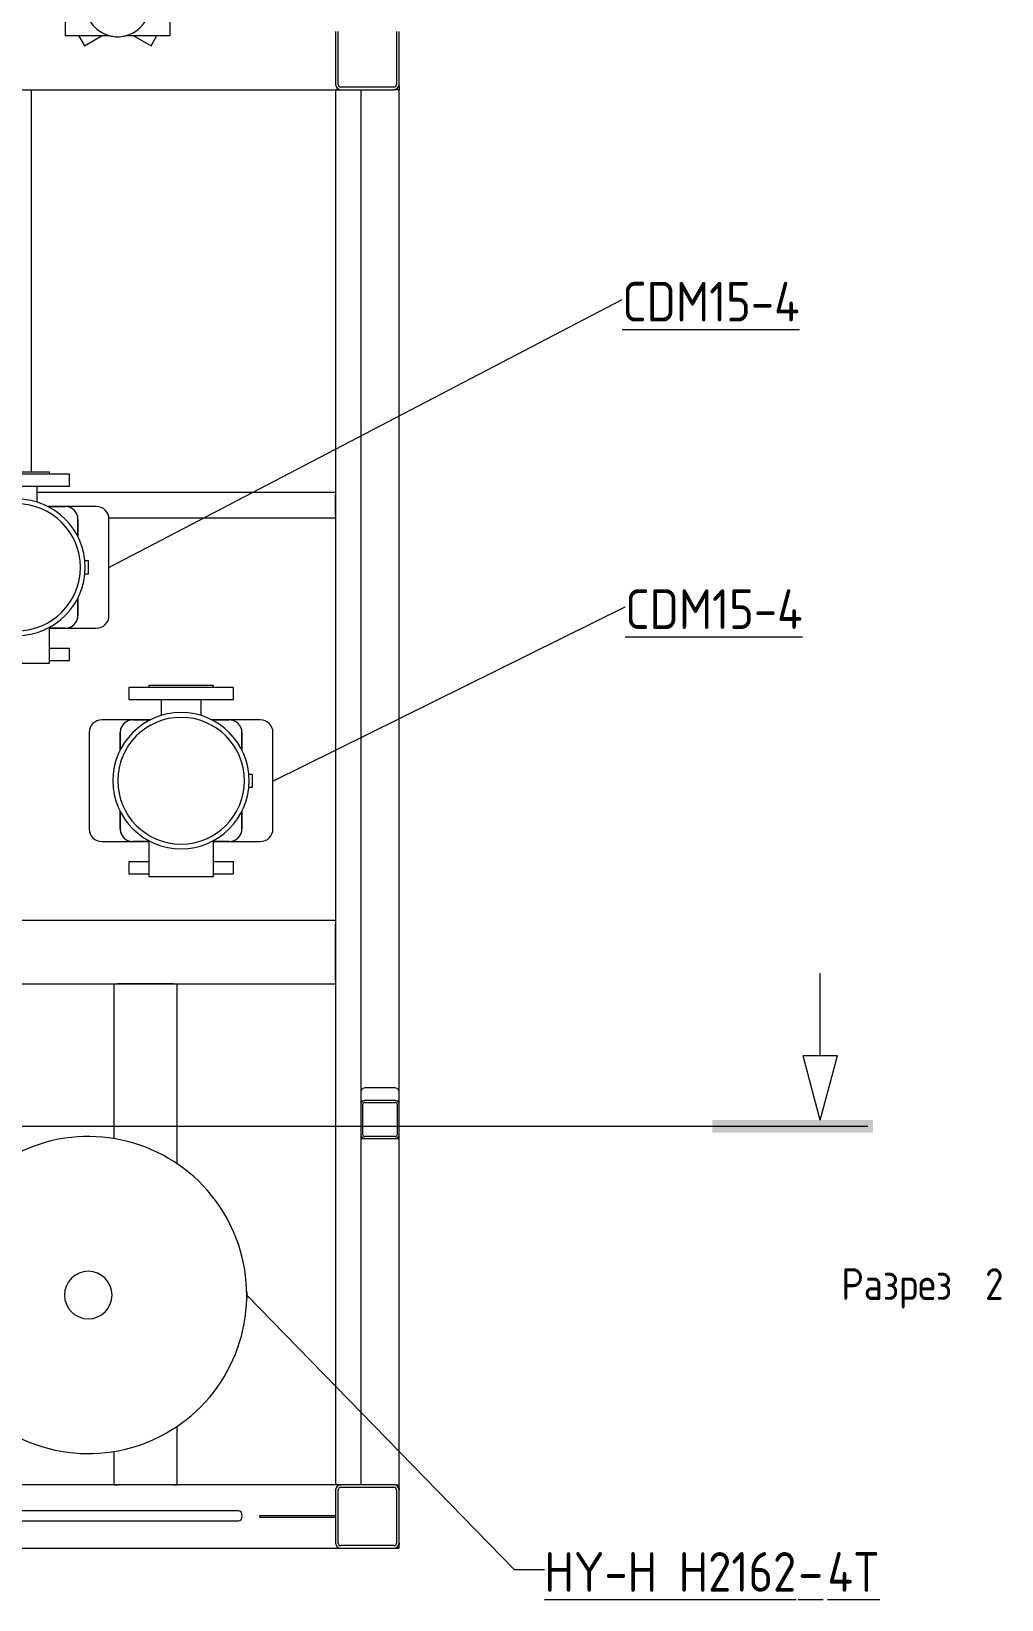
# Model space of a CAD drawing. Header units: millimetres. Extents: x -4617 to 4428, y -2900 to 2818.
# Drawn here: x 2787 to 4317, y -2493 to -20 of the extents above; entities that cross this region are included whole.
import ezdxf

# ---------------------------------------------------------------- set-up
doc = ezdxf.new("R2010")
doc.units = ezdxf.units.MM
for name, color, linetype, lineweight in [('A-_ANOTSYBL_E', 7, 'Continuous', 9), ('A_--------_E-', 8, 'Continuous', 9), ('M-_EQPT----_A', 7, 'Continuous', 9), ('M-_EQPT----_E', 7, 'Continuous', 9), ('S-_STRL----_A', 7, 'Continuous', 9)]:
    doc.layers.add(name, color=color, linetype=linetype, lineweight=lineweight)
doc.styles.add('GOST Common', font='GOST_Common.ttf', dxfattribs={"width": 0.9, "height": 50})
doc.styles.add('GOST Common_B', font='', dxfattribs={"width": 0.9, "height": 62.5})
doc.styles.get('GOST Common_B').set_extended_font_data('GOST Common', bold=True)

# ---------------------------------------------------------------- blocks, each defined once
blk = doc.blocks.new('HY-H H2162_4T - HY-H H2162_4T-508128-Разрез 1')
at = {"layer": 'M-_EQPT----_E', "color": 66, "lineweight": 20}
for start, end in [(90, 270), (270, 90)]:
    blk.add_arc((2876.6, -2012.6), 37.5, start, end, dxfattribs=at)
blk = doc.blocks.new('ВертикальныйМногоступенчатыйЦентробежныйНасос_CDM15-CDM20_CNP - CDM15-4FSWPC-698583-Разрез 1')
at = {"layer": 'M-_EQPT----_E', "color": 66, "lineweight": 20}
for p, q in [((2940.5, -1054.5), (2940.5, -1073.5)), ((3105.5, -1054.5), (2940.5, -1054.5)), ((2972, -1051.5), (2972, -1054.5)), ((3074, -1051.5), (2972, -1051.5)), ((3074, -1054.5), (3074, -1051.5)), ((3105.5, -1073.5), (3105.5, -1054.5)), ((2940.5, -1073.5), (3105.5, -1073.5)), ((2991.5, -1073.5), (2991.5, -1098.9)), ((3054.5, -1098.9), (3054.5, -1073.5)), ((2947, -1105.5), (2898, -1105.5)), ((2974.7, -1105.5), (2947, -1105.5)), ((2947, -1105.5), (2974.7, -1105.5)), ((3099, -1105.5), (3071.3, -1105.5)), ((3071.3, -1105.5), (3099, -1105.5)), ((3148, -1105.5), (3099, -1105.5)), ((2878, -1125.5), (2878, -1277.5)), ((2927, -1125.5), (2927, -1153.2)), ((2927, -1153.2), (2927, -1125.5)), ((3119, -1153.2), (3119, -1125.5)), ((3119, -1125.5), (3119, -1153.2)), ((3168, -1277.5), (3168, -1125.5)), ((3135.5, -1191.5), (3129.7, -1191.5)), ((3129.7, -1211.5), (3135.5, -1211.5)), ((3135.5, -1211.5), (3135.5, -1191.5)), ((2927, -1249.8), (2927, -1277.5)), ((2927, -1277.5), (2927, -1249.8)), ((3119, -1277.5), (3119, -1249.8)), ((3119, -1249.8), (3119, -1277.5)), ((2898, -1297.5), (2947, -1297.5)), ((2947, -1297.5), (2972.1, -1297.5)), ((2972.1, -1297.5), (2947, -1297.5)), ((2972.1, -1296), (2972.1, -1352.5)), ((3073.9, -1352.5), (3073.9, -1296)), ((3073.9, -1297.5), (3099, -1297.5)), ((3099, -1297.5), (3073.9, -1297.5)), ((3099, -1297.5), (3148, -1297.5)), ((2940.5, -1329.5), (2940.5, -1348.5)), ((2971.7, -1329.5), (2940.5, -1329.5)), ((3105.5, -1329.5), (3074.3, -1329.5)), ((3105.5, -1348.5), (3105.5, -1329.5)), ((2940.5, -1348.5), (2971.7, -1348.5)), ((2972, -1348.5), (2972, -1351.5)), ((2972.1, -1352.5), (3073.9, -1352.5)), ((3074, -1351.5), (3074, -1348.5)), ((3074.3, -1348.5), (3105.5, -1348.5))]:
    blk.add_line(p, q, dxfattribs=at)
for centre, radius, start, end in [((2898, -1125.5), 20, 90, 180), ((3023, -1201.5), 107.5, 90, 270), ((3023, -1201.5), 99.9, 90, 270), ((2947, -1125.5), 20, 90, 180), ((2947, -1125.5), 20, 114.7385, 155.2243), ((2947, -1125.5), 20, 90, 110.0287), ((3023, -1201.5), 107.5, 270, 90), ((3023, -1201.5), 99.9, 270, 90), ((3099, -1125.5), 20, 69.9713, 90), ((3099, -1125.5), 20, 0, 90), ((3099, -1125.5), 20, 24.7385, 65.2243), ((3148, -1125.5), 20, 360, 90), ((2947, -1125.5), 20, 159.9713, 180), ((3099, -1125.5), 20, 360, 20.0287), ((2898, -1277.5), 20, 180, 270), ((2947, -1277.5), 20, 180, 200.0287), ((2947, -1277.5), 20, 180, 270), ((2947, -1277.5), 20, 204.7385, 245.2243), ((3099, -1277.5), 20, 270, 360), ((3099, -1277.5), 20, 294.7385, 335.2243), ((3099, -1277.5), 20, 339.9713, 360), ((3148, -1277.5), 20, 270, 360), ((2947, -1277.5), 20, 249.9713, 270), ((3099, -1277.5), 20, 270, 290.0287)]:
    blk.add_arc(centre, radius, start, end, dxfattribs=at)
blk = doc.blocks.new('ВертикальныйМногоступенчатыйЦентробежныйНасос_CDM15-CDM20_CNP - CDM15-4FSWPC-V1-Разрез 1')
at = {"layer": 'M-_EQPT----_E', "color": 66, "lineweight": 20}
for p, q in [((2713.3, -715), (2713.3, -718)), ((2815.3, -715), (2713.3, -715)), ((2815.3, -718), (2815.3, -715)), ((2681.8, -718), (2681.8, -737)), ((2846.8, -718), (2681.8, -718)), ((2681.8, -737), (2846.8, -737)), ((2732.8, -737), (2732.8, -762.3)), ((2795.8, -762.3), (2795.8, -737)), ((2846.8, -737), (2846.8, -718)), ((2619.3, -789), (2619.3, -941)), ((2688.3, -769), (2639.3, -769)), ((2668.3, -789), (2668.3, -816.7)), ((2668.3, -816.7), (2668.3, -789)), ((2716, -769), (2688.3, -769)), ((2688.3, -769), (2716, -769)), ((2840.3, -769), (2812.6, -769)), ((2812.6, -769), (2840.3, -769)), ((2889.3, -769), (2840.3, -769)), ((2860.3, -816.7), (2860.3, -789)), ((2860.3, -789), (2860.3, -816.7)), ((2909.3, -941), (2909.3, -789)), ((2876.8, -855), (2871, -855)), ((2876.8, -875), (2876.8, -855)), ((2871, -875), (2876.8, -875)), ((2668.3, -913.2), (2668.3, -941)), ((2668.3, -941), (2668.3, -913.2)), ((2860.3, -941), (2860.3, -913.2)), ((2860.3, -913.2), (2860.3, -941)), ((2639.3, -961), (2688.3, -961)), ((2688.3, -961), (2713.4, -961)), ((2713.4, -961), (2688.3, -961)), ((2713.4, -959.5), (2713.4, -1016)), ((2815.2, -1016), (2815.2, -959.5)), ((2815.2, -961), (2840.3, -961)), ((2840.3, -961), (2815.2, -961)), ((2840.3, -961), (2889.3, -961)), ((2681.8, -993), (2681.8, -1012)), ((2713, -993), (2681.8, -993)), ((2681.8, -1012), (2713, -1012)), ((2713.3, -1012), (2713.3, -1015)), ((2815.3, -1015), (2815.3, -1012)), ((2846.8, -993), (2815.6, -993)), ((2815.6, -1012), (2846.8, -1012)), ((2846.8, -1012), (2846.8, -993)), ((2713.4, -1016), (2815.2, -1016))]:
    blk.add_line(p, q, dxfattribs=at)
for centre, radius, start, end in [((2764.3, -865), 107.5, 90, 270), ((2764.3, -865), 99.9, 90, 270), ((2764.3, -865), 107.5, 270, 90), ((2764.3, -865), 99.9, 270, 90), ((2639.3, -789), 20, 90, 180), ((2688.3, -789), 20, 90, 180), ((2688.3, -789), 20, 159.9713, 180), ((2688.3, -789), 20, 114.7385, 155.2243), ((2688.3, -789), 20, 90, 110.6345), ((2840.3, -789), 20, 69.9713, 90), ((2840.3, -789), 20, 0, 90), ((2840.3, -789), 20, 24.7385, 65.2243), ((2840.3, -789), 20, 360, 20.0287), ((2889.3, -789), 20, 360, 90), ((2639.3, -941), 20, 180, 270), ((2688.3, -941), 20, 180, 200.0287), ((2688.3, -941), 20, 180, 270), ((2688.3, -941), 20, 204.7385, 245.2243), ((2688.3, -941), 20, 249.3655, 270), ((2840.3, -941), 20, 270, 0), ((2840.3, -941), 20, 270, 290.0287), ((2840.3, -941), 20, 294.7385, 335.2243), ((2840.3, -941), 20, 339.9713, 360), ((2889.3, -941), 20, 270, 0)]:
    blk.add_arc(centre, radius, start, end, dxfattribs=at)
blk = doc.blocks.new('PNS-0100 MAIN FRAME - ASY PNS-0100 MAIN FRAME_iam-651195-Разрез 1')
at = {"layer": 'A_--------_E-'}
for p, q in [((1668, -111.8), (3274.8, -111.8)), ((2786.8, -715), (2786.8, -111.8)), ((3266.8, -111.8), (3266.8, -2311.8)), ((3272.8, -111.8), (3266.8, -111.8)), ((3272.8, -111.8), (3274.8, -111.8)), ((3306.8, -111.8), (3306.8, -1700.6)), ((3360.8, -111.8), (3358.8, -111.8)), ((3366.8, -105.8), (3366.8, -103.8)), ((3366.8, -105.8), (3366.8, -111.8)), ((3366.8, -1700.6), (3366.8, -111.8)), ((3266.8, -746.8), (2795.8, -746.8)), ((3266.8, -746.8), (3266.8, -750.8)), ((3266.8, -782.8), (3266.8, -750.8)), ((2909, -786.8), (3266.8, -786.8)), ((3266.8, -782.8), (3266.8, -786.8)), ((3266.8, -1421.8), (2216.8, -1421.8)), ((3266.8, -1421.8), (3266.8, -1427.8)), ((3266.8, -1515.8), (3266.8, -1427.8)), ((2216.8, -1521.8), (3266.8, -1521.8)), ((2916.8, -1521.8), (2916.8, -1766.2)), ((2916.8, -1521.8), (2922.8, -1521.8)), ((3010.8, -1521.8), (2922.8, -1521.8)), ((3010.8, -1521.8), (3016.8, -1521.8)), ((3016.8, -1806), (3016.8, -1521.8)), ((3266.8, -1515.8), (3266.8, -1521.8)), ((3306.8, -1691.7), (3306.8, -1711.7)), ((3360.8, -1685.7), (3312.8, -1685.7)), ((3366.8, -1711.7), (3366.8, -1691.7)), ((3306.8, -1759.7), (3306.8, -1765.7)), ((3306.8, -1765.7), (3306.8, -2311.8)), ((3306.8, -1765.7), (3312.8, -1765.7)), ((3360.8, -1765.7), (3366.8, -1765.7)), ((3366.8, -1765.7), (3366.8, -1759.7)), ((3366.8, -2311.8), (3366.8, -1765.7)), ((3016.8, -2311.8), (3016.8, -2219.2)), ((2916.8, -2258.9), (2916.8, -2311.8)), ((3274.8, -2311.8), (1350, -2311.8)), ((2916.8, -2311.8), (2922.8, -2311.8)), ((3010.8, -2311.8), (2922.8, -2311.8)), ((3010.8, -2311.8), (3016.8, -2311.8)), ((3272.8, -2311.8), (3266.8, -2311.8)), ((3272.8, -2311.8), (3274.8, -2311.8)), ((3360.8, -2311.8), (3358.8, -2311.8)), ((3360.8, -2311.8), (3366.8, -2311.8)), ((3366.8, -2317.8), (3366.8, -2311.8)), ((3366.8, -2317.8), (3366.8, -2319.8)), ((3113.1, -2352.8), (1160, -2352.8)), ((1160, -2368.8), (3113.1, -2368.8)), ((3266.8, -2360.8), (3146.8, -2360.8)), ((3146.8, -2360.8), (3146.8, -2362.8)), ((3146.8, -2362.8), (3266.8, -2362.8)), ((1060.8, -2411.8), (3274.8, -2411.8)), ((3358.8, -2411.8), (3366.8, -2411.8)), ((3366.8, -2403.8), (3366.8, -2405.8)), ((3366.8, -2411.8), (3366.8, -2405.8))]:
    blk.add_line(p, q, dxfattribs=at)
at = {"layer": 'A_--------_E-', "flags": 128}
for points in [[(3366.8, -111.8), (3365.1, -111.8), (3360.8, -111.8)], [(3312.8, -1685.7), (3308.6, -1687.4), (3306.8, -1691.7)], [(3366.8, -1691.7), (3365.1, -1687.4), (3360.8, -1685.7)]]:
    blk.add_lwpolyline(points, dxfattribs=at)
at = {"layer": 'A_--------_E-'}
for start_param, end_param in [(4.712389, 6.283185), (3.141593, 4.712389)]:
    blk.add_ellipse((3113.1, -2360.8), major_axis=(0, 8), ratio=0.792149, start_param=start_param, end_param=end_param, dxfattribs=at)
at = {"layer": 'S-_STRL----_A'}
for p, q in [((3266.8, -19.8), (3266.8, -103.8)), ((3270.8, -103.8), (3270.8, -19.8)), ((3362.8, -19.8), (3362.8, -103.8)), ((3366.8, -103.8), (3366.8, -19.8)), ((3358.8, -107.8), (3274.8, -107.8)), ((3274.8, -111.8), (3358.8, -111.8)), ((3360.8, -1705.7), (3312.8, -1705.7)), ((3306.8, -1711.7), (3306.8, -1759.7)), ((3309.8, -1759.7), (3309.8, -1711.7)), ((3312.8, -1708.7), (3360.8, -1708.7)), ((3363.8, -1711.7), (3363.8, -1759.7)), ((3366.8, -1759.7), (3366.8, -1711.7)), ((3360.8, -1762.7), (3312.8, -1762.7)), ((3312.8, -1765.7), (3360.8, -1765.7)), ((3266.8, -2319.8), (3266.8, -2403.8)), ((3270.8, -2403.8), (3270.8, -2319.8)), ((3358.8, -2311.8), (3274.8, -2311.8)), ((3274.8, -2315.8), (3358.8, -2315.8)), ((3362.8, -2319.8), (3362.8, -2403.8)), ((3366.8, -2403.8), (3366.8, -2319.8)), ((3358.8, -2407.8), (3274.8, -2407.8)), ((3274.8, -2411.8), (3358.8, -2411.8))]:
    blk.add_line(p, q, dxfattribs=at)
for centre, radius, start, end in [((3274.8, -103.8), 8, 180, 270), ((3274.8, -103.8), 4, 180, 270), ((3358.8, -103.8), 8, 270, 360), ((3358.8, -103.8), 4, 270, 360), ((3312.8, -1711.7), 6, 90, 180), ((3360.8, -1711.7), 6, 0, 90), ((3312.8, -1711.7), 3, 90, 180), ((3360.8, -1711.7), 3, 0, 90), ((3312.8, -1759.7), 6, 180, 270), ((3312.8, -1759.7), 3, 180, 270), ((3360.8, -1759.7), 3, 270, 0), ((3360.8, -1759.7), 6, 270, 0), ((3274.8, -2319.8), 8, 90, 180), ((3274.8, -2319.8), 4, 90, 180), ((3358.8, -2319.8), 8, 0, 90), ((3358.8, -2319.8), 4, 0, 90), ((3274.8, -2403.8), 8, 180, 270), ((3274.8, -2403.8), 4, 180, 270), ((3358.8, -2403.8), 4, 270, 0), ((3358.8, -2403.8), 8, 270, 0)]:
    blk.add_arc(centre, radius, start, end, dxfattribs=at)
blk = doc.blocks.new('PNS-0100 MAIN FRAME - Standard-550811-Разрез 1')
blk.add_blockref('PNS-0100 MAIN FRAME - ASY PNS-0100 MAIN FRAME_iam-651195-Разрез 1', (0, 0))
blk = doc.blocks.new('UV-Cleaner ODV-15 - UV-Cleaner ODV-15_ipt-677162-Разрез 1')
at = {"layer": 'A_--------_E-', "color": 180, "lineweight": 20}
for p, q in [((2953, 100.5), (2893, 100.5)), ((2893, 100.5), (2893, 71.2)), ((2953, 71.2), (2953, 100.5)), ((2908.7, 71.2), (2840.2, 71.2)), ((2840.2, 71.2), (2840.2, 69.7)), ((2840.2, 68.7), (2840.2, 65.5)), ((2840.2, 63.2), (2840.2, 58.6)), ((2840.2, 55.3), (2840.2, 49.3)), ((3005.8, 71.2), (2937.3, 71.2)), ((3005.8, 69.7), (3005.8, 71.2)), ((3005.8, 65.5), (3005.8, 68.7)), ((3005.8, 58.6), (3005.8, 63.2)), ((3005.8, 49.3), (3005.8, 55.3)), ((2840.2, 45.5), (2840.2, 38)), ((2840.2, 34.3), (2840.2, 10.7)), ((3005.8, 38), (3005.8, 45.5)), ((3005.8, 10.7), (3005.8, 34.3)), ((2840.2, 7), (2840.2, -0.5)), ((3005.8, -0.5), (3005.8, 7)), ((2840.2, -4.3), (2840.2, -10.3)), ((2840.2, -13.6), (2840.2, -18.2)), ((2840.2, -20.5), (2840.2, -23.7)), ((2840.2, -24.7), (2840.2, -26.3)), ((3005.8, -10.3), (3005.8, -4.3)), ((3005.8, -18.2), (3005.8, -13.6)), ((3005.8, -23.7), (3005.8, -20.5)), ((3005.8, -26.3), (3005.8, -24.7)), ((2840.2, -26.3), (2908.7, -26.3)), ((2861.1, -26.3), (2870.5, -42.5)), ((2870.5, -42.5), (2898.6, -26.3)), ((2937.3, -26.3), (3005.8, -26.3)), ((2947.5, -26.3), (2975.6, -42.5)), ((2975.6, -42.5), (2984.9, -26.3))]:
    blk.add_line(p, q, dxfattribs=at)
for centre, radius, start, end in [((2923, 87.5), 6.5, 0, 180), ((2923, 87.5), 6.5, 180, 0), ((2923, 22.5), 50.8, 0, 180), ((2923, 22.5), 50.8, 77.5225, 102.4775), ((2923, 22.5), 50.8, 180, 0), ((2923, 22.5), 50.8, 257.5972, 282.4028)]:
    blk.add_arc(centre, radius, start, end, dxfattribs=at)
for points in [[(2880.8, 50.8), (2880.5, 50.4), (2880.3, 49.9), (2880, 49.5)], [(2966, 49.5), (2965.8, 50), (2965.5, 50.4), (2965.2, 50.8)], [(2873.7, 34.7), (2873.7, 34.6), (2873.6, 34.4), (2873.6, 34.3)], [(2874.8, 38.6), (2874.8, 38.5), (2874.7, 38.3), (2874.7, 38.2)], [(2968.1, 45.9), (2968, 46.1), (2967.9, 46.3), (2967.8, 46.4)], [(2968.4, 45.3), (2968.3, 45.5), (2968.2, 45.7), (2968.1, 45.9)], [(2971.3, 38.2), (2971.3, 38.3), (2971.2, 38.5), (2971.2, 38.6)], [(2972.4, 34.3), (2972.4, 34.4), (2972.4, 34.6), (2972.3, 34.7)], [(2873.6, 10.7), (2873.6, 10.6), (2873.7, 10.4), (2873.7, 10.3)], [(2874.7, 6.8), (2874.8, 6.7), (2874.8, 6.5), (2874.8, 6.4)], [(2971.2, 6.4), (2971.2, 6.5), (2971.3, 6.7), (2971.3, 6.8)], [(2972.3, 10.3), (2972.4, 10.4), (2972.4, 10.6), (2972.4, 10.7)], [(2877.6, -0.3), (2877.7, -0.5), (2877.8, -0.7), (2877.9, -0.9)], [(2877.9, -0.9), (2878, -1.1), (2878.1, -1.3), (2878.2, -1.4)], [(2880, -4.5), (2880.3, -5), (2880.5, -5.4), (2880.8, -5.8)], [(2965.2, -5.8), (2965.5, -5.4), (2965.8, -5), (2966, -4.5)], [(2967.8, -1.4), (2967.9, -1.3), (2968, -1.1), (2968.1, -0.9)], [(2968.1, -0.9), (2968.2, -0.7), (2968.3, -0.5), (2968.4, -0.3)]]:
    blk.add_open_spline(points, degree=3, dxfattribs=at)
for points, knots in [([(2885, 56.2), (2884.7, 55.8), (2884.2, 55.3), (2883.8, 54.8), (2883.7, 54.6)], [-0.44922734, -0.44922734, -0.44922734, -0.44922734, -0.42857143, -0.42085023, -0.42085023, -0.42085023, -0.42085023]), ([(2893.3, 63.7), (2893.2, 63.6), (2892.4, 63.1), (2891, 62), (2889.2, 60.4), (2888, 59.3), (2887.5, 58.8)], [-0.6149019, -0.6149019, -0.6149019, -0.6149019, -0.6071429, -0.5714286, -0.5357143, -0.5, -0.5, -0.5, -0.5]), ([(2900.3, 67.9), (2900, 67.8), (2899.6, 67.6), (2899, 67.3), (2898.5, 67), (2898.1, 66.7), (2897.5, 66.4), (2896.9, 66), (2896.4, 65.8), (2896.3, 65.7)], [-0.75, -0.75, -0.75, -0.75, -0.73214286, -0.72321429, -0.71428571, -0.70535714, -0.69642857, -0.67857143, -0.67104959, -0.67104959, -0.67104959, -0.67104959]), ([(2908.7, 71.2), (2908.4, 71.2), (2907.7, 71.1), (2906.6, 70.7), (2905.9, 70.4), (2905.3, 70.1), (2904.7, 69.9), (2904.4, 69.7), (2904.3, 69.7)], [-1, -1, -1, -1, -0.9285714, -0.8928571, -0.875, -0.8571429, -0.8392857, -0.834143, -0.834143, -0.834143, -0.834143]), ([(2941.7, 69.7), (2941.6, 69.8), (2941.3, 69.9), (2940.8, 70.1), (2940.2, 70.3), (2939.4, 70.6), (2938.3, 71), (2937.6, 71.2), (2937.3, 71.2)], [0.8341396, 0.8341396, 0.8341396, 0.8341396, 0.8392857, 0.8571429, 0.875, 0.8928571, 0.9285714, 1, 1, 1, 1]), ([(2949.8, 65.7), (2949.6, 65.8), (2949.2, 66.1), (2948.4, 66.5), (2947.5, 67), (2946.6, 67.5), (2946, 67.8), (2945.7, 68)], [0.6710375, 0.6710375, 0.6710375, 0.6710375, 0.67857143, 0.69642857, 0.71428571, 0.73214286, 0.75, 0.75, 0.75, 0.75]), ([(2958.6, 58.8), (2957.4, 59.9), (2955.5, 61.6), (2953.5, 63.2), (2952.7, 63.7)], [0.5, 0.5, 0.5, 0.5, 0.5714286, 0.614905, 0.614905, 0.614905, 0.614905]), ([(2962.4, 54.6), (2962.2, 54.8), (2961.8, 55.3), (2961.4, 55.8), (2961, 56.2)], [0.42083373, 0.42083373, 0.42083373, 0.42083373, 0.42857143, 0.44920633, 0.44920633, 0.44920633, 0.44920633]), ([(2878.2, 46.5), (2878.1, 46.3), (2877.9, 45.9), (2877.7, 45.5), (2877.6, 45.3)], [-0.29327434, -0.29327434, -0.29327434, -0.29327434, -0.28571429, -0.27681596, -0.27681596, -0.27681596, -0.27681596]), ([(2883.7, -9.6), (2883.8, -9.8), (2884.2, -10.3), (2884.7, -10.8), (2885, -11.2)], [0.42083373, 0.42083373, 0.42083373, 0.42083373, 0.42857143, 0.44920633, 0.44920633, 0.44920633, 0.44920633]), ([(2887.5, -13.8), (2888.6, -14.9), (2890.5, -16.6), (2892.6, -18.2), (2893.3, -18.7)], [0.5, 0.5, 0.5, 0.5, 0.5714286, 0.614905, 0.614905, 0.614905, 0.614905]), ([(2896.3, -20.7), (2896.4, -20.8), (2896.9, -21.1), (2897.6, -21.5), (2898.5, -22), (2899.4, -22.5), (2900, -22.8), (2900.3, -23)], [0.6710375, 0.6710375, 0.6710375, 0.6710375, 0.67857143, 0.69642857, 0.71428571, 0.73214286, 0.75, 0.75, 0.75, 0.75]), ([(2945.7, -23), (2946, -22.8), (2946.6, -22.5), (2947.5, -22), (2948.4, -21.5), (2949.2, -21.1), (2949.6, -20.8), (2949.8, -20.7)], [0.25, 0.25, 0.25, 0.25, 0.26785714, 0.28571429, 0.30357143, 0.32142857, 0.3289625, 0.3289625, 0.3289625, 0.3289625]), ([(2952.7, -18.7), (2953.5, -18.2), (2955.5, -16.6), (2957.4, -14.9), (2958.6, -13.8)], [0.385095, 0.385095, 0.385095, 0.385095, 0.4285714, 0.5, 0.5, 0.5, 0.5]), ([(2961, -11.2), (2961.4, -10.8), (2961.8, -10.3), (2962.2, -9.8), (2962.4, -9.6)], [0.55079367, 0.55079367, 0.55079367, 0.55079367, 0.57142857, 0.57916627, 0.57916627, 0.57916627, 0.57916627]), ([(2904.3, -24.7), (2904.4, -24.8), (2904.7, -24.9), (2905.3, -25.1), (2905.9, -25.3), (2906.6, -25.6), (2907.8, -26), (2908.4, -26.2), (2908.7, -26.3)], [0.8341396, 0.8341396, 0.8341396, 0.8341396, 0.8392857, 0.8571429, 0.875, 0.8928571, 0.9285714, 1, 1, 1, 1]), ([(2937.3, -26.3), (2937.6, -26.2), (2938.3, -26), (2939.4, -25.6), (2940.2, -25.3), (2940.8, -25.1), (2941.3, -24.9), (2941.6, -24.8), (2941.7, -24.7)], [0, 0, 0, 0, 0.0714286, 0.1071429, 0.125, 0.1428571, 0.1607143, 0.1658604, 0.1658604, 0.1658604, 0.1658604])]:
    blk.add_open_spline(points, degree=3, knots=knots, dxfattribs=at)
blk = doc.blocks.new('UV-Cleaner ODV-15 - Standard-553269-Разрез 1')
at = {"layer": 'M-_EQPT----_E', "color": 180, "lineweight": 20}
for p, q in [((2909.5, 71.2), (2840.2, 71.2)), ((2840.2, 69.6), (2840.2, 68.7)), ((2840.2, 65.5), (2840.2, 63.2)), ((2840.2, 58.6), (2840.2, 55.3)), ((3005.8, 71.2), (2936.5, 71.2)), ((3005.8, 68.7), (3005.8, 69.6)), ((3005.8, 63.2), (3005.8, 65.5)), ((3005.8, 55.3), (3005.8, 58.6)), ((2840.2, 49.4), (2840.2, 45.4)), ((2840.2, 38), (2840.2, 34.3)), ((3005.8, 45.4), (3005.8, 49.4)), ((3005.8, 34.3), (3005.8, 38)), ((2840.2, 22.5), (2840.2, 19.9)), ((2840.2, 10.7), (2840.2, 7)), ((3005.8, 19.9), (3005.8, 22.5)), ((3005.8, 7), (3005.8, 10.7)), ((2840.2, -0.4), (2840.2, -4.4)), ((2840.2, -10.3), (2840.2, -13.6)), ((2840.2, -18.2), (2840.2, -20.5)), ((2840.2, -23.7), (2840.2, -24.6)), ((3005.8, -4.4), (3005.8, -0.4)), ((3005.8, -13.6), (3005.8, -10.3)), ((3005.8, -20.5), (3005.8, -18.2)), ((3005.8, -24.6), (3005.8, -23.7)), ((2840.2, -26.3), (2909.5, -26.3)), ((2936.5, -26.3), (3005.8, -26.3))]:
    blk.add_line(p, q, dxfattribs=at)
blk.add_blockref('UV-Cleaner ODV-15 - UV-Cleaner ODV-15_ipt-677162-Разрез 1', (0, 0))
blk = doc.blocks.new('Бочка фильтра - Бочка фильтра-887382-Разрез 1')
at = {"layer": 'M-_EQPT----_E', "flags": 128}
for points in [[(3126.6, -2012.6), (3126.4, -2002.6), (3125.8, -1992.6), (3124.8, -1982.6), (3123.4, -1972.7), (3121.7, -1962.9), (3119.5, -1953.2), (3116.9, -1943.5), (3113.9, -1933.9), (3110.6, -1924.5), (3106.9, -1915.2), (3102.8, -1906.1), (3098.4, -1897.1), (3093.6, -1888.4), (3088.5, -1879.8), (3083, -1871.4), (3077.2, -1863.3), (3071, -1855.4), (3064.6, -1847.7), (3057.8, -1840.3), (3050.8, -1833.2), (3043.5, -1826.4), (3035.9, -1819.9), (3028.1, -1813.7), (3020, -1807.8), (3011.7, -1802.2), (3003.2, -1797), (2994.5, -1792.1), (2985.6, -1787.6), (2976.5, -1783.4), (2967.2, -1779.6), (2957.8, -1776.1), (2948.3, -1773.1), (2938.7, -1770.4), (2928.9, -1768.1), (2919.1, -1766.2), (2909.2, -1764.7), (2899.3, -1763.6), (2889.3, -1762.9), (2879.3, -1762.6), (2869.3, -1762.7), (2859.4, -1763.2), (2849.4, -1764.1), (2839.5, -1765.4), (2829.6, -1767), (2819.8, -1769.1), (2810.1, -1771.6), (2800.6, -1774.4), (2791.1, -1777.7), (2781.8, -1781.3), (2772.6, -1785.3), (2763.6, -1789.6), (2754.8, -1794.3), (2746.1, -1799.3), (2737.7, -1804.7), (2729.5, -1810.5), (2721.5, -1816.5), (2713.8, -1822.9), (2706.4, -1829.5), (2699.2, -1836.5), (2692.3, -1843.7), (2685.7, -1851.2), (2679.4, -1859), (2673.4, -1867), (2667.7, -1875.2), (2662.4, -1883.7), (2657.4, -1892.4), (2652.8, -1901.2), (2648.5, -1910.3), (2644.6, -1919.5), (2641.1, -1928.8), (2637.9, -1938.3), (2635.1, -1947.9), (2632.8, -1957.6), (2630.7, -1967.4), (2629.1, -1977.3), (2627.9, -1987.2), (2627.1, -1997.2), (2626.7, -2007.2), (2626.6, -2012.6)], [(2626.6, -2012.6), (2626.8, -2022.6), (2627.4, -2032.6), (2628.4, -2042.5), (2629.8, -2052.4), (2631.6, -2062.2), (2633.8, -2072), (2636.4, -2081.7), (2639.3, -2091.2), (2642.7, -2100.6), (2646.4, -2109.9), (2650.5, -2119.1), (2654.9, -2128), (2659.7, -2136.8), (2664.8, -2145.4), (2670.3, -2153.7), (2676.1, -2161.9), (2682.2, -2169.8), (2688.7, -2177.4), (2695.4, -2184.8), (2702.5, -2191.9), (2709.8, -2198.7), (2717.4, -2205.3), (2725.2, -2211.5), (2733.3, -2217.4), (2741.6, -2222.9), (2750.1, -2228.2), (2758.8, -2233.1), (2767.7, -2237.6), (2776.8, -2241.8), (2786, -2245.6), (2795.4, -2249), (2805, -2252.1), (2814.6, -2254.8), (2824.3, -2257), (2834.1, -2258.9), (2844, -2260.4), (2854, -2261.5), (2863.9, -2262.3), (2873.9, -2262.6), (2883.9, -2262.5), (2893.9, -2262), (2903.9, -2261.1), (2913.8, -2259.8), (2923.7, -2258.1), (2933.4, -2256), (2943.1, -2253.6), (2952.7, -2250.7), (2962.2, -2247.5), (2971.5, -2243.9), (2980.7, -2239.9), (2989.7, -2235.6), (2998.5, -2230.9), (3007.1, -2225.8), (3015.6, -2220.4), (3023.8, -2214.7), (3031.7, -2208.7), (3039.4, -2202.3), (3046.9, -2195.6), (3054.1, -2188.7), (3061, -2181.4), (3067.6, -2173.9), (3073.9, -2166.2), (3079.9, -2158.2), (3085.5, -2149.9), (3090.9, -2141.5), (3095.8, -2132.8), (3100.5, -2123.9), (3104.7, -2114.9), (3108.7, -2105.7), (3112.2, -2096.3), (3115.4, -2086.8), (3118.1, -2077.2), (3120.5, -2067.5), (3122.5, -2057.7), (3124.1, -2047.9), (3125.3, -2037.9), (3126.2, -2028), (3126.6, -2018), (3126.6, -2012.6)]]:
    blk.add_lwpolyline(points, dxfattribs=at)
blk = doc.blocks.new('Нога фильтра - Нога фильтра-V12-Разрез 1')
at = {"layer": 'M-_EQPT----_E'}
blk.add_line((3126.6, -2007.6), (3126.6, -2017.6), dxfattribs=at)
blk = doc.blocks.new('Разрез - Имя вида сзади-163743-Разрез 1')
at = {"layer": 'A-_ANOTSYBL_E'}
blk.add_hatch(color=256, dxfattribs=at).paths.add_polyline_path([(3861.3, -1756.6), (3861.3, -1736.7), (4114.6, -1736.7), (4114.6, -1756.6)])
for p, q in [((4031.2, -1635.5), (4031.2, -1504.9)), ((4031.2, -1736.7), (4004.1, -1635.5)), ((4058.4, -1635.5), (4004.1, -1635.5)), ((4031.2, -1736.7), (4058.4, -1635.5))]:
    blk.add_line(p, q, dxfattribs=at)

msp = doc.modelspace()

# ---------------------------------------------------------------- linework, layer by layer
at = {"layer": 'A-_ANOTSYBL_E'}
msp.add_line((2728.6, -1746.5), (4106.2, -1746.5), dxfattribs=at)
at = {"layer": 'M-_EQPT----_A'}
for p, q in [((2909.3, -865.5), (3718.9, -442.5)), ((3168, -1202), (3723.6, -927.5)), ((3126.6, -2012.6), (3548.4, -2445.6)), ((3548.4, -2445.6), (3596.2, -2445.6))]:
    msp.add_line(p, q, dxfattribs=at)

# ---------------------------------------------------------------- block references
at = {"layer": 'A-_ANOTSYBL_E'}
msp.add_blockref('Разрез - Имя вида сзади-163743-Разрез 1', (0, 0), dxfattribs=at)
at = {"layer": 'A_--------_E-'}
msp.add_blockref('PNS-0100 MAIN FRAME - Standard-550811-Разрез 1', (0, 0), dxfattribs=at)
at = {"layer": 'M-_EQPT----_E', "color": 180, "lineweight": 20}
msp.add_blockref('UV-Cleaner ODV-15 - Standard-553269-Разрез 1', (0, 0), dxfattribs=at)
at = {"layer": 'M-_EQPT----_E', "color": 66, "lineweight": 20}
for name in ['ВертикальныйМногоступенчатыйЦентробежныйНасос_CDM15-CDM20_CNP - CDM15-4FSWPC-V1-Разрез 1', 'ВертикальныйМногоступенчатыйЦентробежныйНасос_CDM15-CDM20_CNP - CDM15-4FSWPC-698583-Разрез 1', 'HY-H H2162_4T - HY-H H2162_4T-508128-Разрез 1']:
    msp.add_blockref(name, (0, 0), dxfattribs=at)
at = {"layer": 'M-_EQPT----_E'}
for name in ['Бочка фильтра - Бочка фильтра-887382-Разрез 1', 'Нога фильтра - Нога фильтра-V12-Разрез 1']:
    msp.add_blockref(name, (0, 0), dxfattribs=at)

# ---------------------------------------------------------------- texts
at = {"layer": 'A-_ANOTSYBL_E', "char_height": 50, "attachment_point": 1, "style": 'GOST Common'}
for s, insert, width in [('Разрез', (4064.5, -1970.3), 241.709), (' 2', (4263.9, -1970.3), 59.525)]:
    msp.add_mtext(s, dxfattribs=dict(at, insert=insert, width=width))
at = {"layer": 'M-_EQPT----_A', "char_height": 62.5, "attachment_point": 1, "style": 'GOST Common_B'}
for s, insert, width in [('\\LCDM15-4', (3718.9, -414.8), 355.348), ('\\LCDM15-4', (3723.6, -899.7), 355.348), ('\\LHY-H H2162', (3596.2, -2417.9), 485.221), ('\\L4T', (4042.6, -2417.9), 111.835), ('\\L\\fGOST Common|b1|i0|c204|p34|;\\W.9;\\L–', (3996.5, -2417.9), 55.918)]:
    msp.add_mtext(s, dxfattribs=dict(at, insert=insert, width=width))

doc.saveas('drawing.dxf')
